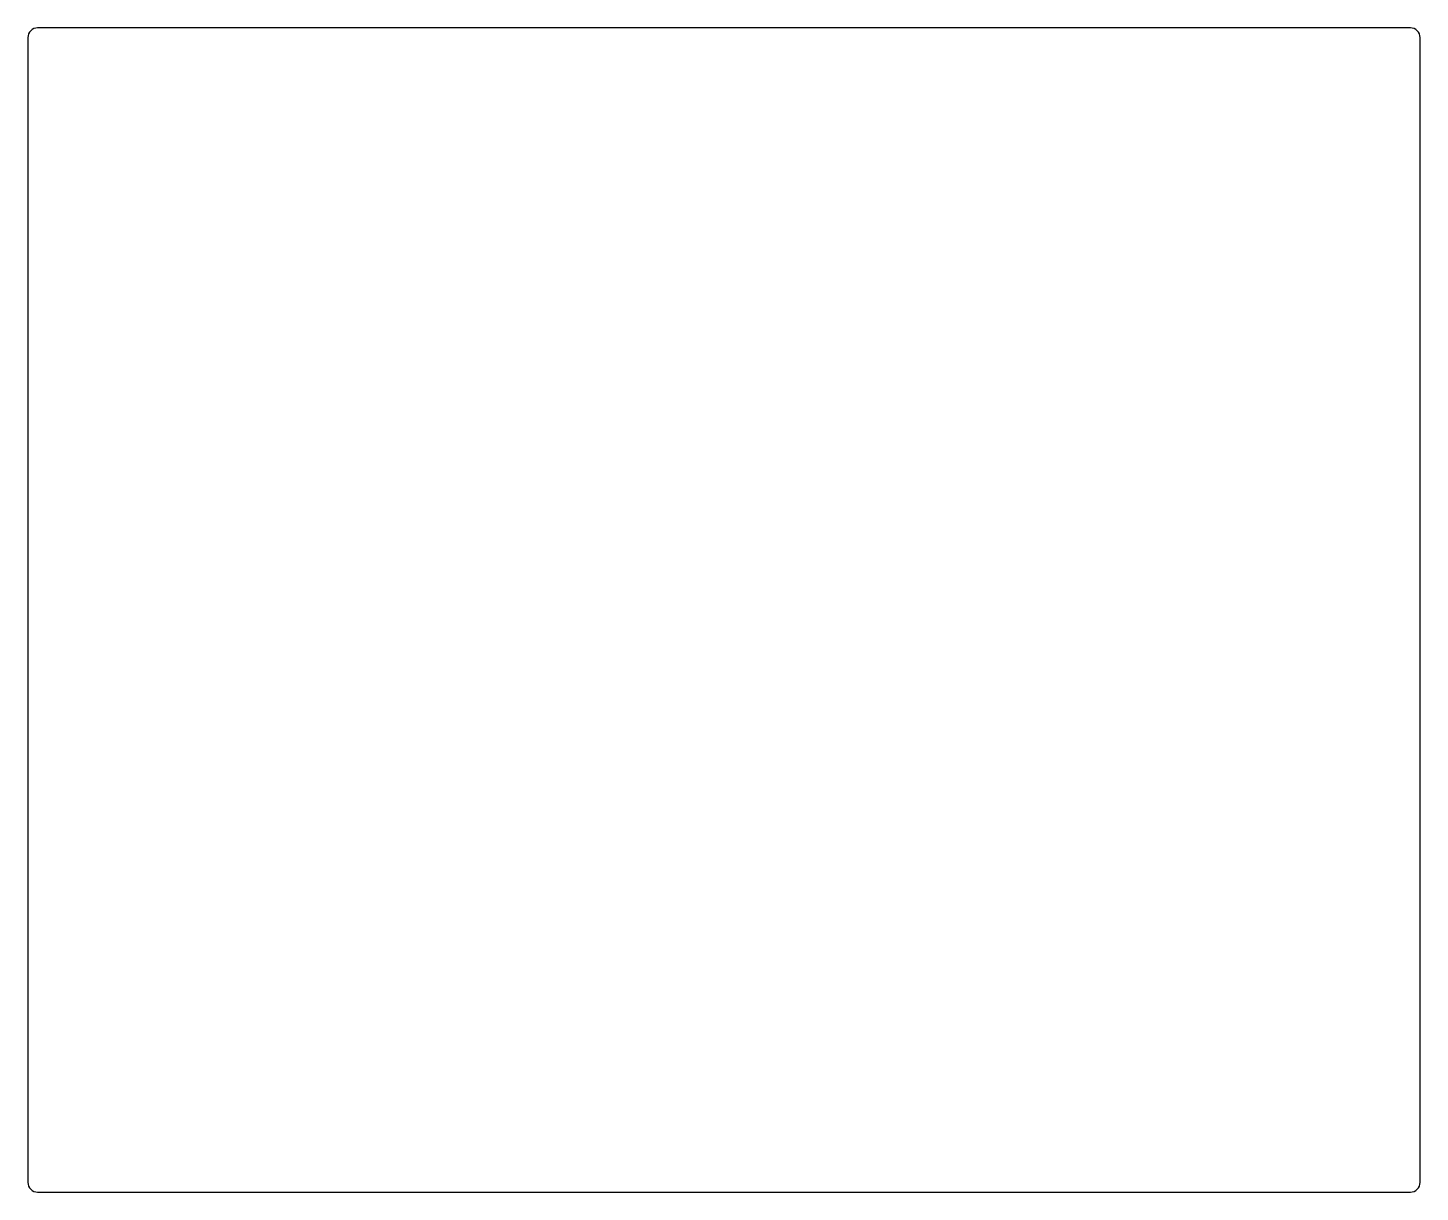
# Model space of a CAD drawing. Header units: millimetres. Extents: x 0 to 428, y -358 to 0.
import ezdxf

# ---------------------------------------------------------------- set-up
doc = ezdxf.new("R2010")
doc.units = ezdxf.units.MM
doc.layers.get('0').update_dxf_attribs({"linetype": 'CONTINUOUS'})

msp = doc.modelspace()

# ---------------------------------------------------------------- linework, layer by layer
msp.add_lwpolyline([(425, 0), (3, 0, 0.414214), (0, -3), (0, -355, 0.414214), (3, -358), (425, -358, 0.414214), (428, -355), (428, -3, 0.414214)], format="xyb", close=True)

doc.saveas('drawing.dxf')
